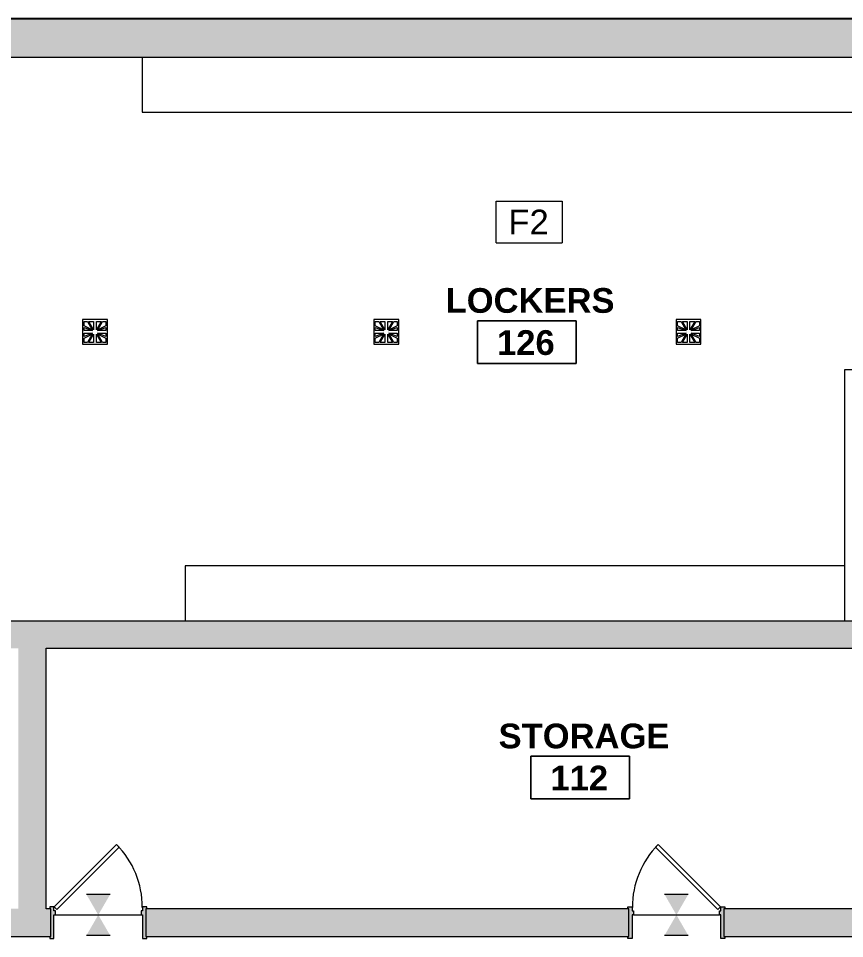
# Model space of a CAD drawing. Header units: inches. Extents: x -1569 to 1282, y -721 to 887.
# Drawn here: x 414.9 to 715.6, y 104.4 to 439.4 of the extents above; entities that cross this region are included whole.
import ezdxf

# ---------------------------------------------------------------- set-up
doc = ezdxf.new("R2010")
doc.units = ezdxf.units.IN
doc.header["$MEASUREMENT"] = 0
for name, color, linetype, lineweight in [('A-ANNO-KEYN', 231, 'Continuous', 9), ('A-ANNO-NOTE', 131, 'Continuous', 9), ('A-AREA-IDEN', 2, 'Continuous', 9), ('A-DETL', 90, 'Continuous', 13), ('A-DOOR', 31, 'Continuous', 13), ('A-FLOR', 192, 'Continuous', 13), ('A-WALL', 113, 'Continuous', 13), ('A-WALL-PATT', 111, 'Continuous', 13), ('I-WALL', 2, 'Continuous', 13), ('P-SANR-FIXT', 6, 'Continuous', 13)]:
    doc.layers.add(name, color=color, linetype=linetype, lineweight=lineweight)
doc.styles.add('Arial', font='arial.ttf', dxfattribs={"height": 9})
doc.styles.add('Swis721 Lt BT_B', font='', dxfattribs={"height": 9})
doc.styles.get('Swis721 Lt BT_B').set_extended_font_data('Swis721 Lt BT', bold=True)

# ---------------------------------------------------------------- blocks, each defined once
blk = doc.blocks.new('Door - Single - Solid Door 32_ x 84_-7220737-FIRST FLOOR FINISH')
at = {"layer": 'A-DOOR'}
h = blk.add_hatch(color=250, dxfattribs=at)
h.paths.add_polyline_path([(20.12, 5.72), (20.12, -2.9), (19.62, -2.9), (19.62, -4.4), (20.12, -4.4), (20.12, -5.9), (21.62, -5.9), (21.62, -5.15), (21.24, -5.15), (21.24, 4.97), (21.62, 4.97), (21.62, 5.72), (21.24, 5.72)], flags=0)
h.paths.add_polyline_path([(-12.13, 5.72), (-13.63, 5.72), (-13.63, 4.97), (-13.26, 4.97), (-13.26, -5.15), (-13.63, -5.15), (-13.63, -5.9), (-12.13, -5.9), (-12.13, -4.4), (-11.63, -4.4), (-11.63, -2.9), (-12.13, -2.9), (-12.13, 4.97)], flags=0)
at = {"layer": 'A-DOOR', "color": 8, "lineweight": 20}
for p, q in [((-13.63, 5.72), (-12.13, 5.72)), ((-13.63, 4.97), (-13.63, 5.72)), ((-12.13, 5.72), (-12.13, -2.9)), ((20.12, 5.72), (21.62, 5.72)), ((20.12, -2.9), (20.12, 5.72)), ((21.62, 5.72), (21.62, 4.97)), ((-12.13, -2.9), (-11.63, -2.9)), ((-11.63, -2.9), (-11.63, -4.4)), ((19.62, -2.9), (20.12, -2.9)), ((19.62, -4.4), (19.62, -2.9)), ((-13.63, -5.9), (-13.63, -5.15)), ((-12.13, -5.9), (-13.63, -5.9)), ((-12.13, -4.4), (-12.13, -5.9)), ((-11.63, -4.4), (-12.13, -4.4)), ((-11.03, -4.93), (-12.01, -5.9)), ((-12.01, -5.9), (10.62, -28.53)), ((11.59, -27.56), (-11.03, -4.93)), ((20.12, -4.4), (19.62, -4.4)), ((20.12, -5.9), (20.12, -4.4)), ((21.62, -5.9), (20.12, -5.9)), ((21.62, -5.15), (21.62, -5.9)), ((10.62, -28.53), (11.59, -27.56))]:
    blk.add_line(p, q, dxfattribs=at)
at = {"layer": 'A-DOOR', "lineweight": 9}
blk.add_arc((-12.01, -5.9), 32, 315, 0.5, dxfattribs=at)
blk = doc.blocks.new('Door - Single - Solid Door 32_ x 84_-7220631-FIRST FLOOR FINISH')
at = {"layer": 'A-DOOR'}
h = blk.add_hatch(color=250, dxfattribs=at)
h.paths.add_polyline_path([(21.62, -5.72), (21.62, -4.97), (21.24, -4.97), (21.24, 5.15), (21.62, 5.15), (21.62, 5.9), (20.12, 5.9), (20.12, 4.4), (19.62, 4.4), (19.62, 2.9), (20.12, 2.9), (20.12, -5.72), (21.24, -5.72)], flags=0)
h.paths.add_polyline_path([(-12.38, -5.72), (-12.13, -5.72), (-12.13, 2.9), (-11.63, 2.9), (-11.63, 4.4), (-12.13, 4.4), (-12.13, 5.9), (-13.63, 5.9), (-13.63, 5.15), (-13.26, 5.15), (-13.26, -4.97), (-13.63, -4.97), (-13.63, -5.72), (-13.26, -5.72)], flags=0)
at = {"layer": 'A-DOOR', "color": 8, "lineweight": 20}
for p, q in [((-12.01, 5.9), (10.62, 28.53)), ((11.59, 27.56), (-11.03, 4.93)), ((10.62, 28.53), (11.59, 27.56)), ((-13.63, 5.9), (-13.63, 5.15)), ((-12.13, 5.9), (-13.63, 5.9)), ((-12.13, 4.4), (-12.13, 5.9)), ((-11.63, 4.4), (-12.13, 4.4)), ((-11.03, 4.93), (-12.01, 5.9)), ((-11.63, 2.9), (-11.63, 4.4)), ((20.12, 4.4), (19.62, 4.4)), ((19.62, 4.4), (19.62, 2.9)), ((21.62, 5.9), (20.12, 5.9)), ((20.12, 5.9), (20.12, 4.4)), ((21.62, 5.15), (21.62, 5.9)), ((-12.13, -5.72), (-12.13, 2.9)), ((-12.13, 2.9), (-11.63, 2.9)), ((19.62, 2.9), (20.12, 2.9)), ((20.12, 2.9), (20.12, -5.72)), ((-13.63, -4.97), (-13.63, -5.72)), ((-13.63, -5.72), (-12.13, -5.72)), ((20.12, -5.72), (21.62, -5.72)), ((21.62, -5.72), (21.62, -4.97))]:
    blk.add_line(p, q, dxfattribs=at)
at = {"layer": 'A-DOOR', "lineweight": 9}
blk.add_arc((-12.01, 5.9), 32, 359.5, 45, dxfattribs=at)
blk = doc.blocks.new('Floor Drain 9L x 9W - Floor Drain 9L x 9W-V7-FIRST FLOOR FINISH')
at = {"layer": 'P-SANR-FIXT', "lineweight": 9}
for p, q in [((4.5, 4.5), (-4.5, 4.5)), ((-4.5, 4.5), (-4.5, -4.5)), ((-4, 2.21), (-4, 3.83)), ((-4, 3.83), (-2.75, 3.83)), ((-2.75, 3.83), (-0.99, 0.8)), ((-0.5, 0.83), (-2.25, 3.83)), ((-2.25, 3.83), (-0.5, 3.83)), ((-0.5, 3.83), (-0.5, 0.83)), ((0.5, 3.83), (2.25, 3.83)), ((2.25, 3.83), (0.5, 0.83)), ((0.5, 0.83), (0.5, 3.83)), ((0.99, 0.8), (2.75, 3.83)), ((2.75, 3.83), (4, 3.83)), ((4, 3.83), (4, 2.21)), ((4.5, -4.5), (4.5, 4.5)), ((-0.99, 0.8), (-4, 2.21)), ((-4, 1.63), (-0.91, 0.5)), ((-4, 0.5), (-4, 1.63)), ((-0.91, 0.5), (-4, 0.5)), ((0.91, 0.5), (4, 1.63)), ((4, 0.5), (0.91, 0.5)), ((4, 2.21), (0.99, 0.8)), ((4, 1.63), (4, 0.5)), ((-4, -1.63), (-4, -0.5)), ((-4, -0.5), (-0.91, -0.5)), ((-0.91, -0.5), (-4, -1.63)), ((-4, -2.21), (-0.99, -0.8)), ((-4, -3.83), (-4, -2.21)), ((-0.99, -0.8), (-2.75, -3.83)), ((-2.25, -3.83), (-0.5, -0.83)), ((-0.5, -0.83), (-0.5, -3.83)), ((0.5, -3.83), (0.5, -0.83)), ((0.5, -0.83), (2.25, -3.83)), ((4, -1.63), (0.91, -0.5)), ((0.91, -0.5), (4, -0.5)), ((2.75, -3.83), (0.99, -0.8)), ((0.99, -0.8), (4, -2.21)), ((4, -0.5), (4, -1.63)), ((4, -2.21), (4, -3.83)), ((-4.5, -4.5), (4.5, -4.5)), ((-2.75, -3.83), (-4, -3.83)), ((-0.5, -3.83), (-2.25, -3.83)), ((2.25, -3.83), (0.5, -3.83)), ((4, -3.83), (2.75, -3.83))]:
    blk.add_line(p, q, dxfattribs=at)
blk = doc.blocks.new('Room Tag - Room Name and Number-3379422-FIRST FLOOR FINISH')
at = {"layer": 'A-AREA-IDEN'}
for p, q in [((-0.1881, -0.1636), (-0.1881, -0.0018)), ((-0.1881, -0.0018), (0.1869, -0.0018)), ((0.1869, -0.0018), (-0.1881, -0.0018)), ((-0.1881, -0.0018), (-0.1881, -0.1636)), ((0.1869, -0.0018), (0.1869, -0.1636)), ((0.1869, -0.1636), (0.1869, -0.0018)), ((0.1869, -0.1636), (-0.1881, -0.1636)), ((-0.1881, -0.1636), (0.1869, -0.1636))]:
    blk.add_line(p, q, dxfattribs=at)
blk = doc.blocks.new('Keynote Tag - Keynote Number - Boxed-135510-FIRST FLOOR FINISH')
at = {"layer": 'A-ANNO-KEYN'}
for p, q in [((-0.125, -0.0792), (-0.125, 0.0781)), ((-0.125, 0.0781), (0.125, 0.0781)), ((0.125, 0.0781), (0.125, -0.0792)), ((-0.125, -0.0792), (0.125, -0.0792))]:
    blk.add_line(p, q, dxfattribs=at)
blk = doc.blocks.new('Finish Transition symbol - Finish Transition symbol-3518232-FIRST FLOOR FINISH')
at = {"layer": 'A-ANNO-NOTE'}
for points in [[(0.0447, 0.0773), (0, 0), (-0.0447, 0.0773)], [(0.0447, -0.0773), (-0.0447, -0.0773), (0, 0)]]:
    blk.add_hatch(color=256, dxfattribs=at).paths.add_polyline_path(points, flags=0)
for p, q in [((0.0447, 0.0773), (-0.0447, 0.0773)), ((-0.0447, -0.0773), (0.0447, -0.0773))]:
    blk.add_line(p, q, dxfattribs=at)

msp = doc.modelspace()

# ---------------------------------------------------------------- hatches: boundary and pattern name
at = {"layer": 'A-WALL-PATT', "lineweight": 9}
for points in [[(805.07, 425.25), (805.07, 439.13), (311.85, 439.13), (311.85, 425.25), (769.78, 425.25)], [(425.04, 115.31), (425.04, 210.12), (414.92, 210.12), (414.92, 115.31)]]:
    msp.add_hatch(color=7, dxfattribs=at).paths.add_polyline_path(points, flags=0)
h = msp.add_hatch(color=7, dxfattribs=at)
h.paths.add_polyline_path([(815.49, 210.12), (830.12, 210.12), (830.12, 219.99), (410.04, 219.99), (410.04, 210.12), (769.78, 210.12)], flags=0)
h.paths.add_polyline_path([(371.54, 210.12), (371.54, 219.99), (316.79, 219.99), (316.79, 210.12)], flags=0)
h = msp.add_hatch(color=7, dxfattribs=at)
h.paths.add_polyline_path([(1106.6, 105.19), (1112.92, 105.19), (1112.92, 115.31), (1101.15, 115.31), (1101.15, 105.19)], flags=0)
h.paths.add_polyline_path([(1044.04, 105.19), (1066.65, 105.19), (1066.65, 115.31), (1043.2, 115.31), (1043.2, 105.19)], flags=0)
h.paths.add_polyline_path([(1004.7, 105.19), (1004.7, 115.31), (950.26, 115.31), (950.26, 105.19), (985.85, 105.19)], flags=0)
h.paths.add_polyline_path([(911.76, 105.19), (911.76, 115.31), (885.79, 115.31), (885.82, 114.85), (885.95, 114.85), (885.95, 114.76), (885.82, 114.76), (885.79, 111.31), (870.17, 111.31), (870.17, 115.31), (771.6, 115.31), (771.6, 105.19), (906.91, 105.19)], flags=0)
h.paths.add_polyline_path([(737.1, 105.19), (737.1, 115.31), (671.6, 115.31), (671.6, 105.19)], flags=0)
h.paths.add_polyline_path([(637.1, 105.19), (637.1, 115.31), (461.23, 115.31), (461.23, 105.19), (586.95, 105.19)], flags=0)
h.paths.add_polyline_path([(426.73, 105.19), (426.73, 115.31), (306.85, 115.31), (306.85, 105.19), (404.11, 105.19)], flags=0)

# ---------------------------------------------------------------- linework, layer by layer
at = {"layer": 'A-DETL', "lineweight": 9}
for p, q in [((428.35, 113.06), (459.6, 113.06)), ((638.73, 113.06), (669.98, 113.06))]:
    msp.add_line(p, q, dxfattribs=at)
at = {"layer": 'A-FLOR'}
for p, q in [((805.07, 439.38), (323.07, 439.38)), ((459.95, 425.25), (459.95, 405.25)), ((459.95, 405.25), (759.95, 405.25)), ((475.55, 240.07), (475.55, 220.07)), ((715.55, 240.07), (475.55, 240.07)), ((475.55, 220.07), (715.55, 220.07))]:
    msp.add_line(p, q, dxfattribs=at)
at = {"layer": 'A-WALL', "color": 8, "lineweight": 20}
for p, q in [((805.07, 439.13), (322.71, 439.13)), ((316.79, 425.25), (818.95, 425.25)), ((715.55, 301.07), (715.55, 220.07)), ((830.12, 219.99), (410.04, 219.99)), ((715.55, 220.07), (721.18, 220.07)), ((425.04, 210.12), (830.12, 210.12))]:
    msp.add_line(p, q, dxfattribs=at)
at = {"layer": 'A-WALL'}
for p, q in [((830, 311.5), (715.55, 311.5)), ((715.55, 311.5), (715.55, 301.07))]:
    msp.add_line(p, q, dxfattribs=at)
at = {"layer": 'I-WALL', "color": 8, "lineweight": 20}
for p, q in [((425.04, 115.31), (425.04, 210.12)), ((426.73, 115.31), (425.04, 115.31)), ((426.73, 105.19), (426.73, 115.31)), ((637.1, 115.31), (461.23, 115.31)), ((461.23, 115.31), (461.23, 105.19)), ((637.1, 105.19), (637.1, 115.31)), ((737.1, 115.31), (671.6, 115.31)), ((671.6, 115.31), (671.6, 105.19)), ((306.85, 105.19), (426.73, 105.19)), ((461.23, 105.19), (637.1, 105.19)), ((671.6, 105.19), (737.1, 105.19))]:
    msp.add_line(p, q, dxfattribs=at)

# ---------------------------------------------------------------- block references
at = {"layer": 'A-ANNO-KEYN', "xscale": 95.99999999999994, "yscale": 95.99999999999994, "zscale": 95.99999999999994}
msp.add_blockref('Keynote Tag - Keynote Number - Boxed-135510-FIRST FLOOR FINISH', (600.76, 365.3), dxfattribs=at)
at = {"layer": 'A-ANNO-NOTE', "xscale": 96.00000000000003, "yscale": 96.00000000000003, "zscale": 96.00000000000003, "rotation": 180}
for p in [(443.98, 113.06), (654.35, 113.06)]:
    msp.add_blockref('Finish Transition symbol - Finish Transition symbol-3518232-FIRST FLOOR FINISH', p, dxfattribs=at)
at = {"layer": 'A-AREA-IDEN', "xscale": 95.99999999999994, "yscale": 95.99999999999994, "zscale": 95.99999999999994}
for p in [(599.99, 329.49), (619.39, 170.98)]:
    msp.add_blockref('Room Tag - Room Name and Number-3379422-FIRST FLOOR FINISH', p, dxfattribs=at)
at = {"layer": 'A-DOOR'}
msp.add_blockref('Door - Single - Solid Door 32_ x 84_-7220631-FIRST FLOOR FINISH', (439.99, 110.16), dxfattribs=at)
at = {"layer": 'A-DOOR', "rotation": 180}
msp.add_blockref('Door - Single - Solid Door 32_ x 84_-7220737-FIRST FLOOR FINISH', (658.35, 110.16), dxfattribs=at)
at = {"layer": 'P-SANR-FIXT', "lineweight": 9}
for p in [(442.79, 325.25), (548.79, 325.25), (658.79, 325.25)]:
    msp.add_blockref('Floor Drain 9L x 9W - Floor Drain 9L x 9W-V7-FIRST FLOOR FINISH', p, dxfattribs=at)

# ---------------------------------------------------------------- texts
at = {"layer": 'A-ANNO-KEYN', "insert": (593.23, 369.75), "char_height": 9, "width": 17.877, "attachment_point": 1, "style": 'Arial'}
msp.add_mtext('F2', dxfattribs=at)
at = {"layer": 'A-AREA-IDEN', "char_height": 9, "attachment_point": 1, "style": 'Swis721 Lt BT_B'}
for s, insert, width in [('LOCKERS', (570.37, 341.21), 71.508), ('126', (589.09, 325.89), 25.452), ('STORAGE', (589.64, 182.69), 71.811), ('112', (608.5, 167.37), 25.452)]:
    msp.add_mtext(s, dxfattribs=dict(at, insert=insert, width=width))

doc.saveas('drawing.dxf')
